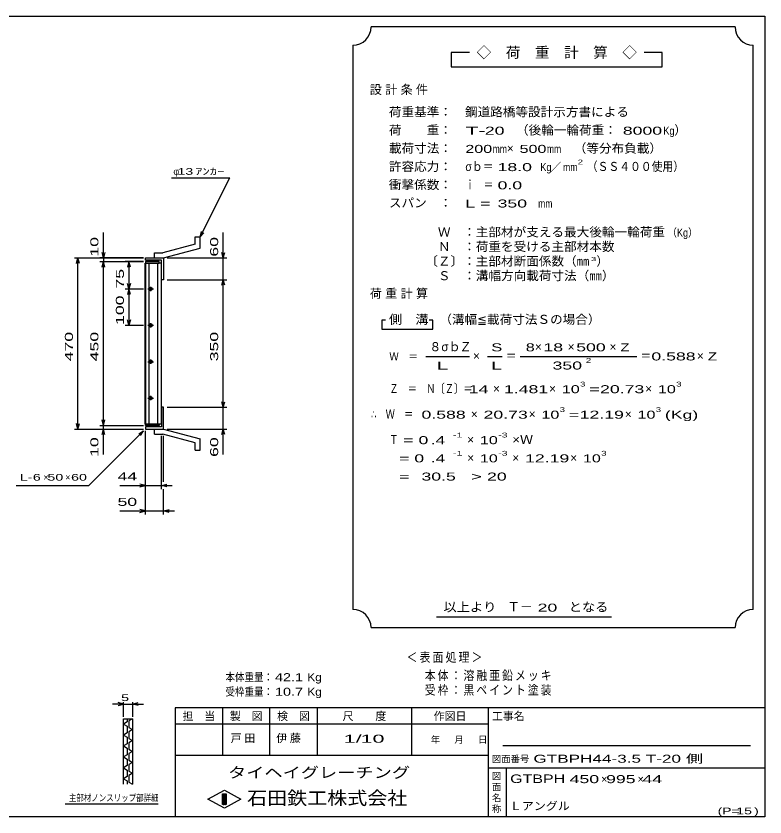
# Model space of a CAD drawing. Units: millimetres, scale not verified. Extents: x -1820 to 1736, y -1282 to 1048.
# Drawn here: x -321 to 1736, y -1152 to 1048 of the extents above; entities that cross this region are included whole.
import ezdxf
from ezdxf.enums import TextEntityAlignment as Align

# ---------------------------------------------------------------- set-up
doc = ezdxf.new("R2010")
doc.units = ezdxf.units.MM
doc.header["$LTSCALE"] = 10
for name, color, linetype, lineweight in [('0_2', 150, 'Continuous', 25), ('16', 3, 'Continuous', 25), ('19', 6, 'Continuous', 25), ('22', 4, 'Continuous', 25), ('24', 2, 'Continuous', 25), ('32', 4, 'Continuous', 25)]:
    doc.layers.add(name, color=color, linetype=linetype, lineweight=lineweight)
doc.styles.add('ベクトル', font='')
doc.styles.get('ベクトル').set_extended_font_data('ベクトル')

msp = doc.modelspace()

# ---------------------------------------------------------------- linework, layer by layer
at = {"layer": '0_2'}
for p, q in [((-1724, 1048.5), (1736, 1048.5)), ((1736, 1048.5), (1736, -1151.5)), ((1736, -851.5), (116, -851.5)), ((116, -851.5), (116, -1151.5)), ((246, -851.5), (246, -981.5)), ((376, -981.5), (376, -851.5)), ((506, -851.5), (506, -981.5)), ((766, -981.5), (766, -851.5)), ((976, -851.5), (976, -1151.5)), ((976, -896.5), (116, -896.5)), ((1696, -956.5), (1016, -956.5)), ((116, -981.5), (976, -981.5)), ((976, -1016.5), (1736, -1016.5)), ((1026, -1151.5), (1026, -1016.5)), ((206, -1102.5), (251, -1077.5)), ((251, -1077.5), (296, -1102.5)), ((246, -1087.5), (256, -1087.5)), ((246, -1117.5), (246, -1087.5)), ((246, -1087.5), (248, -1087.5)), ((248, -1087.5), (248, -1117.5)), ((250, -1117.5), (250, -1087.5)), ((250, -1087.5), (252, -1087.5)), ((252, -1087.5), (252, -1117.5)), ((254, -1117.5), (254, -1087.5)), ((254, -1087.5), (256, -1087.5)), ((256, -1087.5), (256, -1117.5)), ((256, -1087.5), (256, -1117.5)), ((251, -1127.5), (206, -1102.5)), ((256, -1117.5), (246, -1117.5)), ((248, -1117.5), (250, -1117.5)), ((296, -1102.5), (251, -1127.5)), ((252, -1117.5), (254, -1117.5)), ((1736, -1151.5), (-1724, -1151.5))]:
    msp.add_line(p, q, dxfattribs=at)
at = {"layer": '16'}
for p, q in [((72, 374), (34, 374)), ((34, 374), (34, 369.5)), ((72, 369.5), (72, 374)), ((33.3, -71.5), (33.3, 369.5)), ((33.3, 369.5), (34, 369.5)), ((34, 369.5), (72, 369.5)), ((34, 369.5), (34, -71.5)), ((78, 369.5), (34, 369.5)), ((43.5, 369.5), (43.5, -71.5)), ((68.5, -71.5), (68.5, 369.5)), ((78, -71.5), (78, 369.5)), ((40.5, 299), (56.5, 299)), ((50.5, 302), (46.5, 302)), ((46.5, 296), (50.5, 296)), ((48.5, 305), (48.5, 293)), ((40.5, 199), (56.5, 199)), ((50.5, 202), (46.5, 202)), ((48.5, 205), (48.5, 193)), ((46.5, 196), (50.5, 196)), ((40.5, 99), (56.5, 99)), ((50.5, 102), (46.5, 102)), ((46.5, 96), (50.5, 96)), ((48.5, 105), (48.5, 93)), ((50.5, 2), (46.5, 2)), ((48.5, 5), (48.5, -7)), ((40.5, -1), (56.5, -1)), ((46.5, -4), (50.5, -4)), ((34, -71.5), (33.3, -71.5)), ((34, -71.5), (72, -71.5)), ((34, -76), (34, -71.5)), ((34, -71.5), (78, -71.5)), ((72, -76), (34, -76)), ((72, -71.5), (72, -76))]:
    msp.add_line(p, q, dxfattribs=at)
for centre, radius, start, end in [((46.5, 299), 3, 90, 270), ((48.5, 299), 4, 46.6, 133.4), ((48.5, 299), 4, 226.6, 313.4), ((50.5, 299), 3, 270, 90), ((46.5, 199), 3, 90, 270), ((48.5, 199), 4, 46.6, 133.4), ((50.5, 199), 3, 270, 90), ((48.5, 199), 4, 226.6, 313.4), ((46.5, 99), 3, 90, 270), ((48.5, 99), 4, 46.6, 133.4), ((48.5, 99), 4, 226.6, 313.4), ((50.5, 99), 3, 270, 90), ((46.5, -1), 3, 90, 270), ((48.5, -1), 4, 46.6, 133.4), ((50.5, -1), 3, 270, 90), ((48.5, -1), 4, 226.6, 313.4)]:
    msp.add_arc(centre, radius, start, end, dxfattribs=at)
at = {"layer": '19'}
for p, q in [((171, 442), (185, 442)), ((171, 422), (171, 442)), ((185, 411), (185, 442)), ((171, 422), (82, 398)), ((59, 398), (82, 398)), ((59, 384), (59, 398)), ((84, 384), (185, 411)), ((34, 378), (34, 384)), ((34, 384), (83, 384)), ((78, 378), (34, 378)), ((59, 384), (84, 384)), ((78, 324), (78, 378)), ((83, 384), (84, 383)), ((84, 383), (84, 324)), ((84, 324), (78, 324)), ((84, -26), (78, -26)), ((78, -26), (78, -80)), ((84, -85), (84, -26)), ((34, -80), (34, -86)), ((78, -80), (34, -80)), ((34, -86), (83, -86)), ((59, -86), (84, -86)), ((59, -100), (59, -86)), ((83, -86), (84, -85)), ((84, -86), (185, -113)), ((59, -100), (82, -100)), ((171, -124), (82, -100)), ((171, -144), (171, -124)), ((185, -144), (185, -113)), ((171, -144), (185, -144))]:
    msp.add_line(p, q, dxfattribs=at)
at = {"layer": '22'}
for p, q in [((106, 604), (266, 604)), ((185, 442), (266, 604)), ((-81, 384), (-81, 454)), ((185, 442), (188, 456.6)), ((185, 442), (195, 453)), ((248, 384), (248, 454)), ((-81, 384), (-85, 399)), ((-77, 399), (-81, 384)), ((248, 384), (244, 399)), ((248, 384), (252, 399)), ((-161, 384), (29, 384)), ((-155, 369), (-151, 384)), ((-147, 369), (-151, 384)), ((-151, -86), (-151, 384)), ((29, 384), (-91, 384)), ((-91, 374), (29, 374)), ((-85, 359), (-81, 374)), ((-81, 384), (-81, 374)), ((-77, 359), (-81, 374)), ((-81, -76), (-81, 374)), ((29, 374), (-21, 374)), ((-11, 374), (-15, 359)), ((-7, 359), (-11, 374)), ((-11, 374), (-11, 299)), ((94, 384), (258, 384)), ((248, 324), (248, 384)), ((-11, 299), (-15, 314)), ((-7, 314), (-11, 299)), ((94, 324), (258, 324)), ((244, 309), (248, 324)), ((252, 309), (248, 324)), ((248, -26), (248, 324)), ((-21, 299), (29, 299)), ((-11, 299), (-15, 284)), ((-7, 284), (-11, 299)), ((-11, 299), (-11, 199)), ((-21, 199), (29, 199)), ((-11, 199), (-15, 214)), ((-7, 214), (-11, 199)), ((248, -26), (244, -11)), ((248, -26), (252, -11)), ((94, -26), (258, -26)), ((248, -86), (248, -26)), ((-81, -76), (-85, -61)), ((-81, -76), (-77, -61)), ((-161, -86), (29, -86)), ((-151, -86), (-155, -71)), ((-151, -86), (-147, -71)), ((-91, -76), (29, -76)), ((-91, -86), (29, -86)), ((-85, -101), (-81, -86)), ((-81, -86), (-81, -76)), ((-77, -101), (-81, -86)), ((-81, -156), (-81, -86)), ((94, -86), (258, -86)), ((244, -101), (248, -86)), ((252, -101), (248, -86)), ((248, -156), (248, -86)), ((-121, -241), (29, -91)), ((16, -99), (29, -91)), ((21, -104), (29, -91)), ((34, -251), (34, -91)), ((34, -321), (34, -91)), ((78, -251), (78, -105)), ((84, -231), (84, -105)), ((-321, -241), (-121, -241)), ((-36, -241), (34, -241)), ((34, -241), (19, -237)), ((19, -245), (34, -241)), ((34, -241), (78, -241)), ((78, -241), (93, -237)), ((93, -245), (78, -241)), ((78, -241), (108, -241)), ((84, -321), (84, -251)), ((34, -311), (19, -307)), ((84, -311), (99, -307)), ((-36, -311), (34, -311)), ((19, -315), (34, -311)), ((34, -311), (84, -311)), ((99, -315), (84, -311)), ((84, -311), (114, -311))]:
    msp.add_line(p, q, dxfattribs=at)
at = {"layer": '24', "color": 4}
for p, q in [((1654, 1018.5), (654, 1018.5)), ((604, 968.5), (604, -581.5)), ((1704, -581.5), (1704, 968.5)), ((924, 948.5), (874, 948.5)), ((874, 948.5), (874, 908.5)), ((1454, 948.5), (1404, 948.5)), ((1454, 908.5), (1454, 948.5)), ((874, 908.5), (1454, 908.5)), ((694, 213.5), (684, 213.5)), ((684, 213.5), (684, 188.5)), ((824, 213.5), (814, 213.5)), ((824, 188.5), (824, 213.5)), ((684, 188.5), (824, 188.5)), ((804, 113.5), (924, 113.5)), ((974, 113.5), (1014, 113.5)), ((1064, 113.5), (1384, 113.5)), ((834, -601.5), (1314, -601.5)), ((654, -631.5), (1654, -631.5))]:
    msp.add_line(p, q, dxfattribs=at)
for centre, start, end in [((604, 1018.5), 270, 0), ((1704, 1018.5), 180, 270), ((604, -631.5), 0, 90), ((1704, -631.5), 90, 180)]:
    msp.add_arc(centre, 50, start, end, dxfattribs=at)
at = {"layer": '32'}
for p, q in [((-26, -841.5), (-56, -841.5)), ((-26, -841.5), (-41, -837.5)), ((-41, -845.5), (-26, -841.5)), ((-26, -876.5), (-26, -836.5)), ((-26, -841.5), (-1, -841.5)), ((-1, -836.5), (-1, -876.5)), ((-1, -841.5), (14, -837.5)), ((14, -845.5), (-1, -841.5)), ((-1, -841.5), (29, -841.5)), ((-26, -881.5), (-1, -881.5)), ((-26, -1061.5), (-26, -881.5)), ((-16, -890.5), (-26, -896.5)), ((-26, -896.5), (-16, -902.5)), ((-16, -881.5), (-16, -890.5)), ((-1, -881.5), (-11, -887.5)), ((-11, -887.5), (-11, -905.5)), ((-1, -881.5), (-1, -1061.5)), ((-16, -920.5), (-26, -926.5)), ((-16, -902.5), (-16, -920.5)), ((-11, -905.5), (-1, -911.5)), ((-1, -911.5), (-11, -917.5)), ((-11, -917.5), (-11, -935.5)), ((-26, -926.5), (-16, -932.5)), ((-16, -932.5), (-16, -950.5)), ((-11, -935.5), (-1, -941.5)), ((-1, -941.5), (-11, -947.5)), ((-16, -950.5), (-26, -956.5)), ((-26, -956.5), (-16, -962.5)), ((-16, -962.5), (-16, -980.5)), ((-11, -947.5), (-11, -965.5)), ((-11, -965.5), (-1, -971.5)), ((-16, -980.5), (-26, -986.5)), ((-26, -986.5), (-16, -992.5)), ((-1, -971.5), (-11, -977.5)), ((-11, -977.5), (-11, -995.5)), ((-16, -1010.5), (-26, -1016.5)), ((-16, -992.5), (-16, -1010.5)), ((-11, -995.5), (-1, -1001.5)), ((-1, -1001.5), (-11, -1007.5)), ((-11, -1007.5), (-11, -1025.5)), ((-26, -1016.5), (-16, -1022.5)), ((-16, -1022.5), (-16, -1040.5)), ((-11, -1025.5), (-1, -1031.5)), ((-1, -1031.5), (-11, -1037.5)), ((-16, -1040.5), (-26, -1046.5)), ((-26, -1046.5), (-16, -1052.5)), ((-16, -1052.5), (-16, -1061.5)), ((-11, -1037.5), (-11, -1055.5)), ((-11, -1055.5), (-1, -1061.5)), ((69, -1116.5), (-186, -1116.5))]:
    msp.add_line(p, q, dxfattribs=at)

# ---------------------------------------------------------------- texts
at = {"layer": '0_2', "style": 'ベクトル'}
for s, height, p in [('担\u3000当', 21.99, (136, -874.5)), ('製\u3000図', 21.99, (266, -874.5)), ('検\u3000図', 21.99, (396, -874.5)), ('尺\u3000\u3000度', 21.99, (576, -874.5)), ('作図日', 21.99, (826, -874.5)), ('工事名', 21.99, (986, -874.5)), ('年', 18.3, (818, -939)), ('月', 18.3, (883, -939)), ('日', 18.3, (948, -939)), ('図面番号', 18.33, (986, -992)), ('図', 18.3, (986, -1039)), ('面', 18.3, (986, -1069)), ('名', 18.3, (986, -1099)), ('称', 18.3, (986, -1129))]:
    msp.add_text(s, height=height, dxfattribs=at).set_placement(p, align=Align.MIDDLE_LEFT)
at = {"layer": '0_2', "color": 222, "style": 'ベクトル'}
for s, height, width, p in [('タイヘイグレーチング', 29.33, 1.25, (261, -1029.5)), ('石田鉄工株式会社', 36.66, 1.1, (313.5, -1099.5))]:
    msp.add_text(s, height=height, dxfattribs=dict(at, width=width)).set_placement(p, align=Align.MIDDLE_LEFT)
at = {"layer": '22', "color": 2, "style": 'ベクトル'}
for s, height, p in [('φ', 18.3, (111, 621.5)), ('×', 18.3, (-246, -218.5)), ('×', 18.3, (-186, -218.5)), ('×', 22, (1286, -1047.5)), ('×', 22, (1386, -1047.5))]:
    msp.add_text(s, height=height, dxfattribs=at).set_placement(p, align=Align.MIDDLE_LEFT)
for s, height, width, p in [(' 13 ', 18.33, 1.6, (111, 621.5)), ('ｱﾝｶｰ', 18.33, 1.6, (171, 621.5)), ('L-', 18.33, 1.6, (-311, -218.5)), (' 6 ', 18.33, 1.6, (-286, -218.5)), (' 50 ', 18.33, 1.6, (-246, -218.5)), (' 60 ', 18.33, 1.6, (-181, -218.5)), (' 44 ', 21.99, 1.65, (-56, -216)), (' 50 ', 21.99, 1.65, (-56, -286)), ('本体重量：', 21.99, 0.85, (254, -767.5)), (' 42.1', 21.99, 1.35, (379, -767.5)), ('Kg', 21.99, 1.1, (479, -767.5)), ('受枠重量：', 21.99, 0.85, (254, -807.5)), (' 10.7', 21.99, 1.35, (379, -807.5)), ('Kg', 21.99, 1.1, (479, -807.5)), ('1/', 21.99, 2, (579, -936.5)), (' 10 ', 21.99, 2, (609, -936.5)), ('GTBPH44-3.5 T-20 側                  ', 21.99, 1.6, (1100, -991.5)), ('GTBPH', 23.46, 1.4, (1036, -1046.5)), (' 450 ', 21.99, 1.65, (1186, -1047.5)), (' 995 ', 21.99, 1.65, (1286, -1047.5)), (' 44 ', 21.99, 1.65, (1386, -1047.5)), ('Ｌアングル', 21.99, 1.1, (1035, -1121.5)), ('(P=', 18.33, 1.55, (1606, -1135)), (' 15 ', 18.33, 1.6, (1646, -1135)), (')', 18.3, 1.6, (1706, -1135))]:
    msp.add_text(s, height=height, dxfattribs=dict(at, width=width)).set_placement(p, align=Align.MIDDLE_LEFT)
at = {"layer": '22', "color": 2, "style": 'ベクトル', "width": 1.65}
for s, p in [(' 10 ', (-106, 374)), (' 60 ', (223, 374)), (' 75 ', (-36, 286.5)), (' 100 ', (-36, 186.5)), (' 470 ', (-176, 86.5)), (' 450 ', (-106, 86.5)), (' 350 ', (223, 86.5)), (' 10 ', (-106, -176)), (' 60 ', (223, -176))]:
    msp.add_text(s, height=21.99, rotation=90, dxfattribs=at).set_placement(p, align=Align.MIDDLE_LEFT)
at = {"layer": '22', "color": 2, "attachment_point": 4, "style": 'ベクトル'}
for s, insert, char_height in [('\\T1.2;\\W0.85;＜表面処理＞', (751.5, -714), 25.66), ('\\T1.19;\\W0.85;本体：溶融亜鉛メッキ', (801.5, -764), 25.66), ('\\T1.19;\\W0.85;受枠：黒ペイント塗装', (801.5, -804), 25.66), ('\\T1.25;戸田\u3000', (268.5, -936.5), 21.99), ('\\T1.25;伊藤\u3000', (393.5, -936.5), 21.99)]:
    msp.add_mtext(s, dxfattribs=dict(at, insert=insert, char_height=char_height))
at = {"layer": '24', "style": 'ベクトル'}
for s, height, p in [('◇\u3000荷\u3000重\u3000計\u3000算\u3000◇', 29.33, (944, 948.5)), ('）', 24.2, (1487, 735)), ('×', 24.2, (1027, 685)), ('／', 22, (1146.5, 633.5)), ('）', 24.2, (1273, 375)), ('σｂ', 24.19, (847, 140)), ('８', 24.2, (814, 140)), ('Ｚ', 24.2, (897, 140)), ('×', 24.2, (1104, 140)), ('×', 24.2, (1194, 140)), ('×', 24.2, (1309, 140)), ('×', 24.2, (934, 115)), ('×', 24.2, (1549, 115)), ('×', 24.2, (989, 25)), ('×', 24.2, (1143, 25)), ('×', 24.2, (1407, 25)), ('×', 24.2, (928, -45)), ('×', 24.2, (1087, -45)), ('×', 24.2, (1351, -45)), ('×', 24.2, (918, -115)), ('×', 24.2, (918, -165)), ('×', 24.2, (1042, -165)), ('×', 24.2, (1201, -165)), ('Ｔ－', 25.66, (1028, -574))]:
    msp.add_text(s, height=height, dxfattribs=at).set_placement(p, align=Align.MIDDLE_LEFT)
for s, height, width, p in [('荷重基準：\u3000', 24.19, 1.05, (703, 785)), ('鋼道路橋等設計示方書による', 24.19, 1.05, (912, 785)), ('荷\u3000\u3000重：\u3000', 24.19, 1.05, (703, 735)), ('（後輪一輪荷重：', 24.19, 1.05, (1052, 735)), ('T-', 21.99, 2, (913, 733.5)), (' 20 ', 21.99, 1.65, (953, 733.5)), (' 8000', 21.99, 1.65, (1332, 733.5)), ('Kg', 21.99, 0.85, (1457, 733.5)), ('載荷寸法：\u3000', 24.19, 1.05, (703, 685)), ('200', 21.99, 1.5, (913, 683.5)), ('mm', 21.99, 0.8, (988, 683.5)), ('500', 21.99, 1.5, (1062, 683.5)), ('mm', 21.99, 0.8, (1137, 683.5)), ('\u3000（等分布負載）', 24.19, 1.05, (1176, 685)), ('許容応力：\u3000', 24.19, 1.05, (703, 635)), ('σｂ＝', 24.19, 0.9, (913, 635)), (' 18.0', 21.99, 1.65, (988, 633.5)), ('Kg', 21.99, 0.85, (1119, 633.5)), ('mm', 21.99, 0.8, (1181.5, 633.5)), ('2', 13.2, 1.5, (1221.5, 647.5)), ('（ＳＳ４００使用）', 24.19, 0.9, (1246.5, 635)), ('衝撃係数：\u3000', 24.19, 1.05, (703, 585)), ('ｉ\u3000＝', 24.19, 0.75, (913, 585)), (' 0.0', 21.99, 1.65, (988, 583.5)), ('スパン\u3000：\u3000', 24.19, 1.05, (703, 535)), ('L =', 21.99, 1.65, (913, 533.5)), (' 350 ', 21.99, 1.65, (988, 533.5)), ('mm', 21.99, 0.8, (1113, 533.5)), ('\u3000Ｗ\u3000：主部材が支える最大後輪一輪荷重', 24.19, 1.05, (803, 455)), ('（Kg）', 21.99, 0.85, (1468, 453.5)), ('\u3000Ｎ\u3000：荷重を受ける主部材本数', 24.19, 1.05, (803, 415)), ('〔Ｚ〕：主部材断面係数（㎜', 24.19, 1.05, (803, 375)), ('3', 11, 1.8, (1258, 381)), ('\u3000Ｓ\u3000：溝幅方向載荷寸法（㎜）', 24.19, 1.05, (803, 335)), ('側\u3000溝', 24.19, 1.1, (703, 215)), ('\u3000（溝幅≦載荷寸法Ｓの場合）', 24.19, 1.05, (807, 215)), ('S', 22, 1.55, (984, 138.5)), ('8', 22, 1.5, (1079, 138.5)), (' 18 ', 21.99, 1.65, (1114, 138.5)), (' 500 ', 21.99, 1.65, (1204, 138.5)), ('Z', 22, 1.4, (1339, 138.5)), ('Ｗ\u3000＝', 21.99, 0.85, (704, 113.5)), ('＝', 24.2, 0.9, (1024, 115)), ('＝', 24.2, 0.9, (1394, 115)), ('0.588', 21.99, 1.65, (1424, 113.5)), ('Z', 22, 1.4, (1579, 113.5)), ('L', 22, 1.8, (984, 88.5)), (' 350 ', 21.99, 1.65, (1139, 88.5)), ('2', 13.2, 1.5, (1244, 102.5)), ('3', 13.2, 1.5, (1228, 37.5)), ('3', 13.2, 1.5, (1492, 37.5)), ('Ｚ\u3000＝\u3000Ｎ〔Ｚ〕＝', 24.19, 0.75, (704, 25)), (' 14 ', 21.99, 1.65, (909, 23.5)), ('1.481', 21.99, 1.65, (1019, 23.5)), ('10', 21.99, 1.5, (1178, 23.5)), ('=', 22, 1.7, (1253, 23.5)), ('20.73', 21.99, 1.65, (1283, 23.5)), ('10', 21.99, 1.5, (1442, 23.5)), ('∴\u3000Ｗ\u3000＝', 24.19, 0.75, (654, -45)), (' 0.588', 21.99, 1.65, (779, -46.5)), ('20.73', 21.99, 1.65, (963, -46.5)), ('10', 21.99, 1.5, (1122, -46.5)), ('3', 13.2, 1.5, (1172, -32.5)), ('=', 22, 1.7, (1197, -46.5)), ('12.19', 21.99, 1.65, (1227, -46.5)), ('10', 21.99, 1.5, (1386, -46.5)), ('3', 13.2, 1.5, (1436, -32.5)), ('(Kg)', 21.99, 1.65, (1461, -46.5)), ('Ｔ', 24.2, 0.75, (704, -115)), (' = 0', 21.99, 1.65, (729, -116.5)), (' .4 ', 21.99, 1.65, (804, -116.5)), ('-1', 13.2, 1.65, (879, -102.5)), ('10', 21.99, 1.5, (953, -116.5)), ('-3', 13.2, 1.65, (1003, -102.5)), ('×Ｗ', 24.19, 1.1, (1042, -115)), ('-1', 13.2, 1.65, (879, -152.5)), ('-3', 13.2, 1.65, (1003, -152.5)), ('3', 13.2, 1.5, (1286, -152.5)), ('  = 0', 21.99, 1.65, (704, -166.5)), (' .4 ', 21.99, 1.65, (804, -166.5)), ('10', 21.99, 1.5, (953, -166.5)), ('12.19', 21.99, 1.65, (1077, -166.5)), ('10', 21.99, 1.5, (1236, -166.5)), ('  =', 21.99, 1.65, (704, -216.5)), (' 30.5', 21.99, 1.65, (779, -216.5)), ('>', 22, 1.7, (929, -216.5)), (' 20 ', 21.99, 1.65, (959, -216.5)), ('以上より\u3000', 24.19, 1.1, (853, -575)), (' 20 ', 21.99, 1.65, (1098, -576.5)), ('となる', 24.19, 1.1, (1197, -575))]:
    msp.add_text(s, height=height, dxfattribs=dict(at, width=width)).set_placement(p, align=Align.MIDDLE_LEFT)
at = {"layer": '24', "attachment_point": 4, "style": 'ベクトル'}
for s, insert, char_height in [('\\T1.28;設計条件', (650.5, 845), 24.19), ('\\T1.28;荷重計算', (650.5, 285), 24.19), ('\\T1.5;\\W2;\\~L\\~', (809, 88.5), 21.99)]:
    msp.add_mtext(s, dxfattribs=dict(at, insert=insert, char_height=char_height))
at = {"layer": '32', "color": 2, "style": 'ベクトル'}
for s, width, p in [(' 5 ', 1.6, (-43.5, -824)), ('主部材ノンスリップ部詳細', 0.8, (-176, -1099))]:
    msp.add_text(s, height=18.33, dxfattribs=dict(at, width=width)).set_placement(p, align=Align.MIDDLE_LEFT)

doc.saveas('drawing.dxf')
